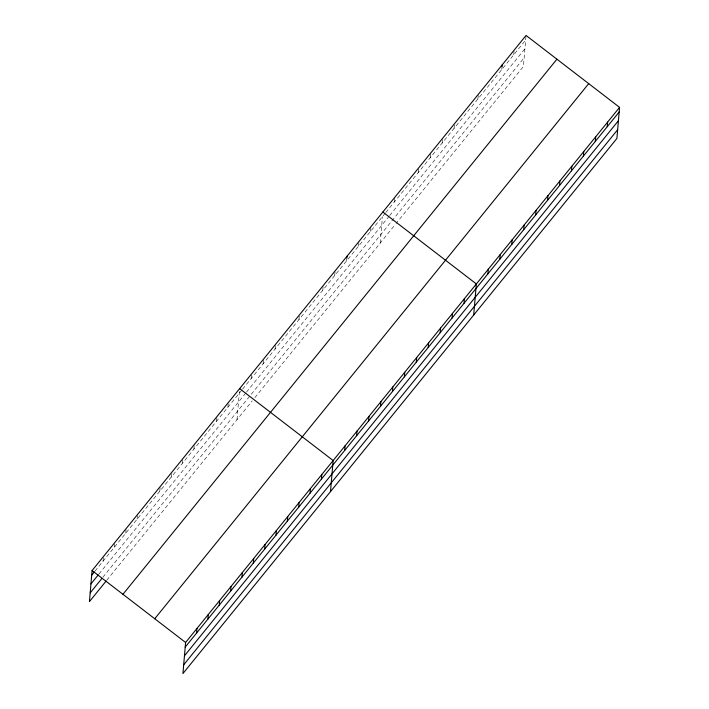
<?xml version="1.0" encoding="UTF-8"?>
<svg xmlns="http://www.w3.org/2000/svg" width="709" height="709" viewBox="0 0 709 709"><rect width="100%" height="100%" fill="white"/><g stroke="black" fill="none" stroke-linecap="round" stroke-linejoin="round"><path stroke-width="0.53" stroke-dasharray="3.54 2.66" d="M103.044 561.182L103.363 557.487M114.397 547.188L114.716 543.493M125.75 533.195L126.149 528.577M137.094 519.201L137.413 515.505M159.8 491.213L160.119 487.508M171.153 477.21L171.463 473.515M182.497 463.216L182.895 458.599M193.849 449.222L194.169 445.527M216.546 421.235L216.865 417.539M227.899 407.241L228.218 403.545M236.983 419.693L239.642 388.621M251.181 378.526L251.5 374.831M263.119 363.814L263.438 360.119M275.048 349.094L275.367 345.398M298.923 319.662L299.313 315.044M322.79 290.238L323.1 286.533M334.719 275.517L335.038 271.822M346.657 260.806L346.896 258.032M358.586 246.085L358.905 242.389M370.523 231.373L370.842 227.678M380.192 243.107L382.461 216.653M394.39 201.941L394.709 198.245M418.257 172.509L418.656 167.891M430.195 157.797L430.514 154.101M442.132 143.076L442.443 139.381M454.061 128.364L454.38 124.669M477.928 98.932L478.327 94.315M501.804 69.5L502.034 66.726M513.733 54.788L514.052 51.092M525.989 36.372L523.402 66.522L396.101 223.486M95.033 571.064L241.902 389.977M242.567 389.152L385.111 213.382M385.776 212.567L525.67 40.067M98.959 574.033L245.793 392.981M246.457 392.157L389.002 216.396M389.666 215.571L524.917 48.797M102.867 577.259L524.146 57.792M106.793 580.228L252.227 400.886M254.886 397.616L395.436 224.301"/><path stroke-width="1.06" d="M619.569 107.369L185.598 642.478L182.94 673.55L616.91 138.441L619.569 107.369L526.06 35.45L92.09 570.559L89.431 601.631L106.12 581.052M196.553 633.102L196.951 628.484M207.905 619.108L208.295 614.49M219.249 605.114L219.648 600.496M230.602 591.12L231.001 586.503M241.955 577.126L242.345 572.509M253.299 563.132L253.698 558.506M264.652 549.138L265.051 544.512M276.005 535.135L276.395 530.518M287.349 521.142L287.748 516.524M298.702 507.148L299.101 502.53M310.055 493.154L310.453 488.536M321.399 479.16L321.797 474.543M346.896 258.032L347.055 256.179M330.483 491.612L333.15 460.54L239.642 388.621M344.689 450.445L345.079 445.828M356.618 435.734L357.017 431.116M368.556 421.013L368.955 416.396M380.494 406.301L380.884 401.684M392.423 391.59L392.821 386.963M404.36 376.869L404.75 372.252M416.289 362.157L416.688 357.531M428.227 347.437L428.626 342.819M440.156 332.725L440.555 328.107M452.094 318.004L452.493 313.387M464.032 303.292L464.422 298.675M473.692 315.026L476.359 283.954L382.851 212.035M502.034 66.726L502.194 64.882M487.898 273.86L488.297 269.243M499.827 259.148L500.226 254.522M511.765 244.428L512.164 239.81M523.703 229.716L524.093 225.099M535.632 214.995L536.031 210.378M547.57 200.284L547.968 195.666M559.498 185.572L559.897 180.946M571.436 170.851L571.835 166.234M583.374 156.14L583.764 151.513M595.303 141.419L595.702 136.802M607.241 126.707L607.631 122.09M91.7 575.176L94.368 571.888M90.947 583.906L98.294 574.848M90.176 592.901L101.529 578.907M122.949 594.293L556.919 59.184M154.739 618.744L588.709 83.635M185.2 647.104L619.17 111.995M184.455 655.825L618.425 120.716M183.684 664.82L617.654 129.712M92.09 570.559L185.598 642.478"/></g></svg>
